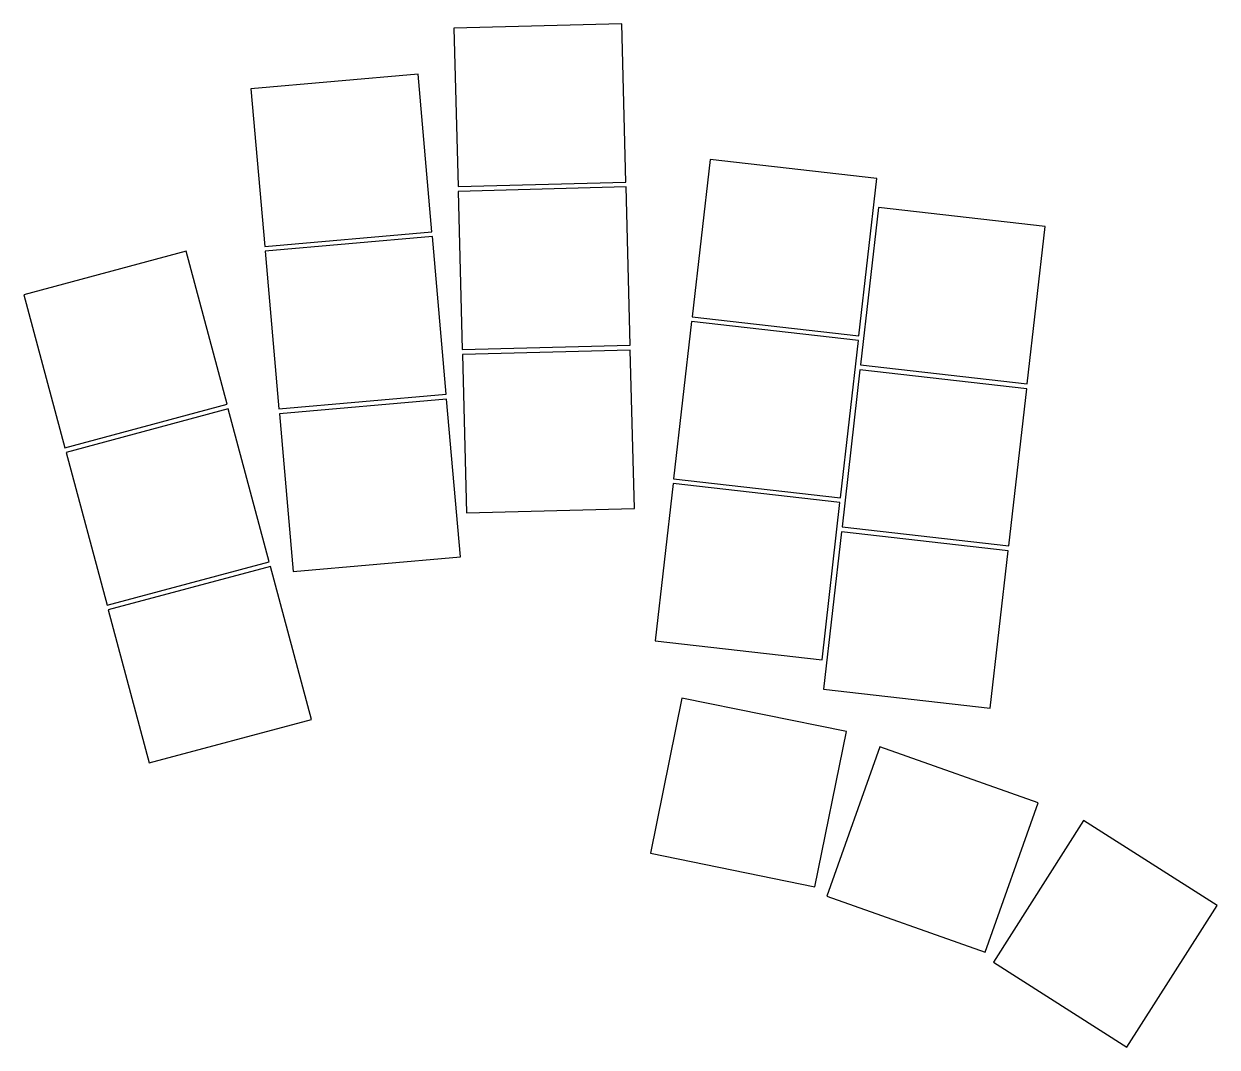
# Model space of a CAD drawing. Header units: millimetres. Extents: x 131 to 255, y -190 to -83.
import ezdxf

# ---------------------------------------------------------------- set-up
doc = ezdxf.new("R2010")
doc.units = ezdxf.units.MM

msp = doc.modelspace()

# ---------------------------------------------------------------- linework, layer by layer
for p, q in [((192.94, -83.23), (175.45, -83.68)), ((193.37, -99.72), (192.94, -83.23)), ((175.45, -83.68), (175.88, -100.18)), ((171.72, -88.45), (154.28, -89.98)), ((173.15, -104.89), (171.72, -88.45)), ((154.28, -89.98), (155.72, -106.41)), ((202.15, -97.35), (200.28, -113.74)), ((219.53, -99.33), (202.15, -97.35)), ((217.67, -115.72), (219.53, -99.33)), ((175.88, -100.18), (193.37, -99.72)), ((193.39, -100.22), (175.89, -100.68)), ((175.89, -100.68), (176.32, -117.17)), ((193.82, -116.72), (193.39, -100.22)), ((219.69, -102.37), (217.82, -118.76)), ((237.08, -104.35), (219.69, -102.37)), ((235.21, -120.74), (237.08, -104.35)), ((155.72, -106.41), (173.15, -104.89)), ((173.2, -105.39), (155.76, -106.91)), ((174.64, -121.82), (173.2, -105.39)), ((147.52, -106.92), (130.61, -111.45)), ((151.79, -122.86), (147.52, -106.92)), ((155.76, -106.91), (157.2, -123.35)), ((130.61, -111.45), (134.88, -127.39)), ((200.22, -114.24), (198.35, -130.63)), ((217.61, -116.22), (200.22, -114.24)), ((200.28, -113.74), (217.67, -115.72)), ((176.32, -117.17), (193.82, -116.72)), ((215.74, -132.62), (217.61, -116.22)), ((193.83, -117.22), (176.34, -117.67)), ((176.34, -117.67), (176.77, -134.17)), ((194.26, -133.71), (193.83, -117.22)), ((217.77, -119.26), (215.9, -135.65)), ((235.15, -121.24), (217.77, -119.26)), ((217.82, -118.76), (235.21, -120.74)), ((157.2, -123.35), (174.64, -121.82)), ((233.29, -137.63), (235.15, -121.24)), ((134.88, -127.39), (151.79, -122.86)), ((174.68, -122.32), (157.25, -123.85)), ((176.12, -138.76), (174.68, -122.32)), ((151.92, -123.35), (135.01, -127.88)), ((156.19, -139.28), (151.92, -123.35)), ((157.25, -123.85), (158.68, -140.28)), ((135.01, -127.88), (139.28, -143.81)), ((198.3, -131.13), (196.43, -147.52)), ((215.68, -133.11), (198.3, -131.13)), ((198.35, -130.63), (215.74, -132.62)), ((176.77, -134.17), (194.26, -133.71)), ((213.82, -149.51), (215.68, -133.11)), ((215.84, -136.15), (213.97, -152.54)), ((233.23, -138.13), (215.84, -136.15)), ((215.9, -135.65), (233.29, -137.63)), ((139.28, -143.81), (156.19, -139.28)), ((158.68, -140.28), (176.12, -138.76)), ((231.36, -154.52), (233.23, -138.13)), ((156.32, -139.77), (139.41, -144.3)), ((160.59, -155.7), (156.32, -139.77)), ((139.41, -144.3), (143.68, -160.23)), ((196.43, -147.52), (213.82, -149.51)), ((213.97, -152.54), (231.36, -154.52)), ((199.21, -153.48), (195.92, -169.65)), ((216.36, -156.97), (199.21, -153.48)), ((143.68, -160.23), (160.59, -155.7)), ((213.07, -173.14), (216.36, -156.97)), ((219.84, -158.56), (214.33, -174.11)), ((236.34, -164.4), (219.84, -158.56)), ((230.83, -179.95), (236.34, -164.4)), ((241.09, -166.23), (231.68, -180.99)), ((255, -175.09), (241.09, -166.23)), ((195.92, -169.65), (213.07, -173.14)), ((214.33, -174.11), (230.83, -179.95)), ((245.6, -189.85), (255, -175.09)), ((231.68, -180.99), (245.6, -189.85))]:
    msp.add_line(p, q)

doc.saveas('drawing.dxf')
